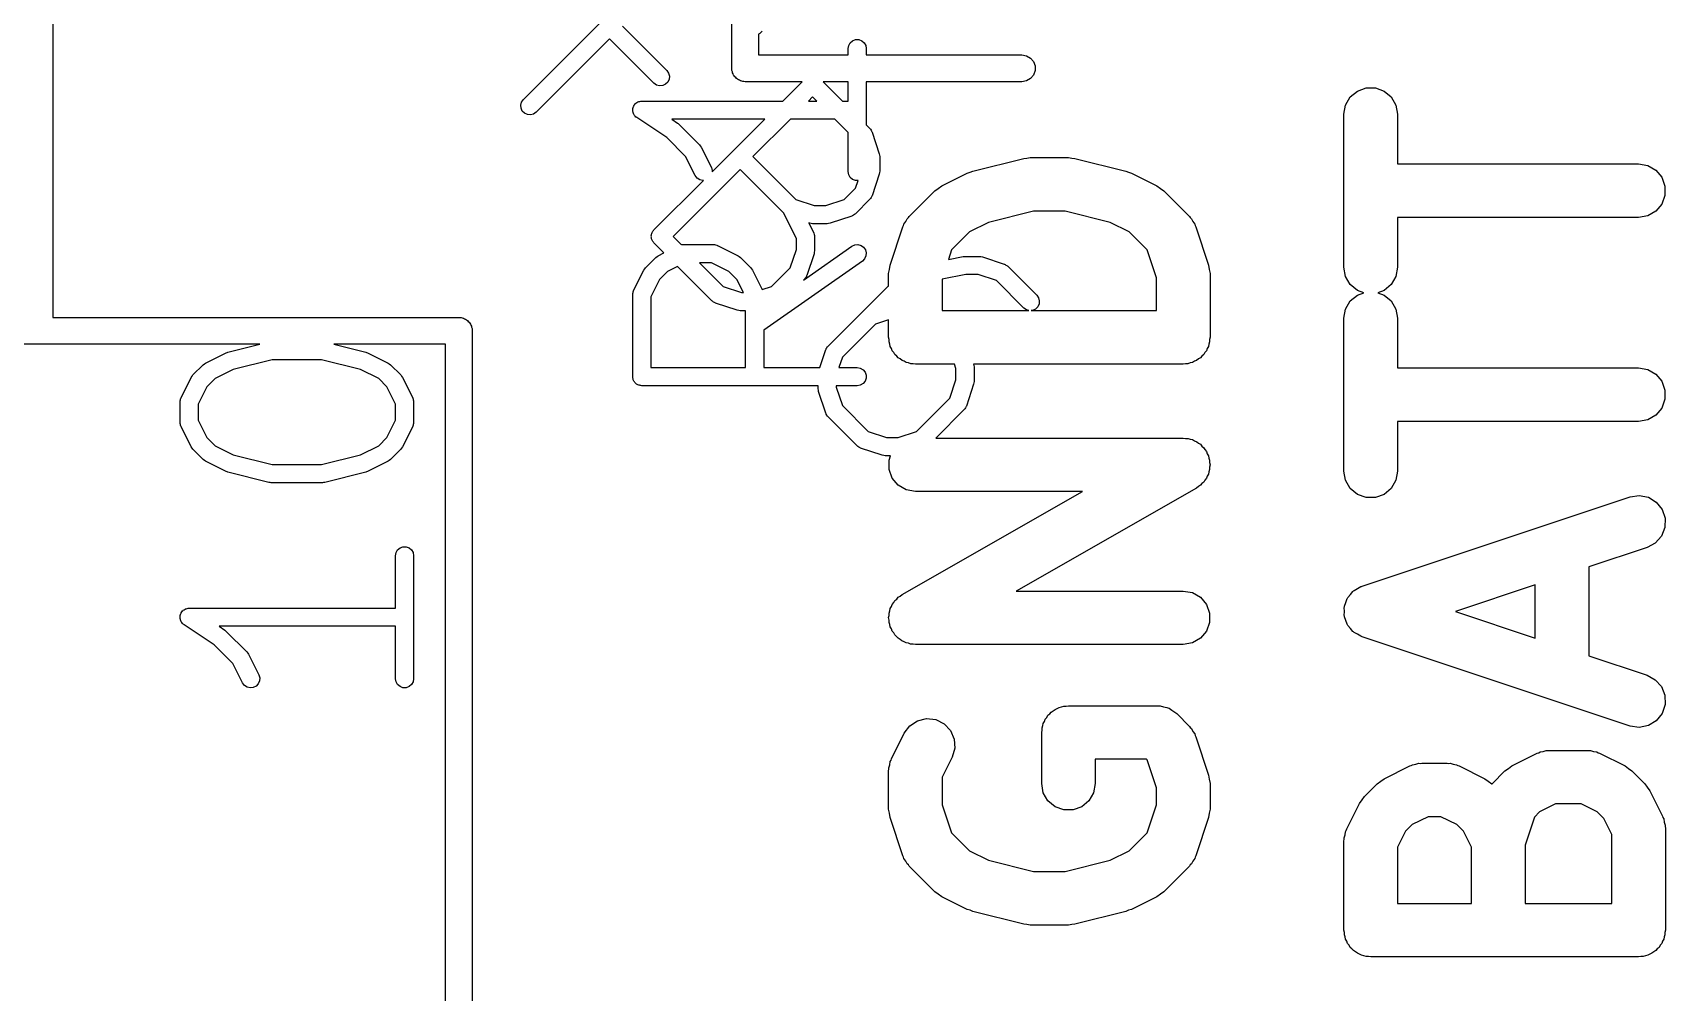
# Model space of a CAD drawing. Extents: x 0 to 76, y -93 to 16.
# Drawn here: x 66.46 to 75.6, y -27.03 to -21.65 of the extents above; entities that cross this region are included whole.
import ezdxf

# ---------------------------------------------------------------- set-up
doc = ezdxf.new("R2010")
doc.units = 0
doc.header["$MEASUREMENT"] = 0
doc.layers.add('BLACK', color=7, linetype='CONTINUOUS')

msp = doc.modelspace()

# ---------------------------------------------------------------- linework, layer by layer
at = {"layer": 'Black'}
for p, q in [((66.5722, -21.1131), (66.5722, -23.2453)), ((69.2078, -22.0246), (69.8498, -21.3826)), ((70.375, -21.85), (70.375, -21.5574)), ((69.7625, -21.6137), (70.0109, -21.8621)), ((70.5323, -21.6553), (70.525, -21.6587)), ((70.525, -21.6587), (70.525, -21.775)), ((70.5447, -21.6428), (70.5323, -21.6553)), ((69.6906, -21.6855), (69.2797, -22.0964)), ((69.9391, -21.9339), (69.6906, -21.6855)), ((71.0267, -21.7393), (71.0298, -21.7219)), ((71.0267, -21.775), (71.0267, -21.7393)), ((71.0298, -21.7219), (71.0386, -21.7066)), ((71.0386, -21.7066), (71.0521, -21.6953)), ((71.0521, -21.6953), (71.0687, -21.6892)), ((71.0687, -21.6892), (71.0864, -21.6892)), ((71.0864, -21.6892), (71.1029, -21.6953)), ((71.1029, -21.6953), (71.1165, -21.7066)), ((71.1165, -21.7066), (71.1253, -21.7219)), ((71.1253, -21.7219), (71.1283, -21.7393)), ((71.1283, -21.7393), (71.1283, -21.775)), ((70.3761, -21.8565), (70.375, -21.85)), ((70.525, -21.775), (71.0267, -21.775)), ((71.1283, -21.775), (72, -21.775)), ((72, -21.775), (72.0257, -21.7795)), ((72.0257, -21.7795), (72.0482, -21.7925)), ((72.0482, -21.7925), (72.065, -21.8125)), ((72.065, -21.8125), (72.0739, -21.837)), ((72.0739, -21.837), (72.0739, -21.863)), ((69.9535, -21.9441), (69.9391, -21.9339)), ((69.9706, -21.9486), (69.9535, -21.9441)), ((70.0041, -21.9396), (69.9881, -21.9471)), ((70.0166, -21.9272), (70.0041, -21.9396)), ((70.0109, -21.8621), (70.021, -21.8766)), ((70.0241, -21.9112), (70.0166, -21.9272)), ((70.021, -21.8766), (70.0256, -21.8936)), ((70.0256, -21.8936), (70.0241, -21.9112)), ((70.3761, -21.863), (70.3761, -21.8565)), ((70.3784, -21.8692), (70.3761, -21.863)), ((70.3795, -21.8757), (70.3784, -21.8692)), ((70.3828, -21.8813), (70.3795, -21.8757)), ((70.385, -21.8875), (70.3828, -21.8813)), ((70.3893, -21.8925), (70.385, -21.8875)), ((70.3925, -21.8982), (70.3893, -21.8925)), ((70.3976, -21.9024), (70.3925, -21.8982)), ((70.4018, -21.9075), (70.3976, -21.9024)), ((70.4075, -21.9107), (70.4018, -21.9075)), ((70.4125, -21.915), (70.4075, -21.9107)), ((70.4187, -21.9172), (70.4125, -21.915)), ((70.4243, -21.9205), (70.4187, -21.9172)), ((70.4308, -21.9216), (70.4243, -21.9205)), ((70.437, -21.9239), (70.4308, -21.9216)), ((70.4435, -21.9239), (70.437, -21.9239)), ((70.45, -21.925), (70.4435, -21.9239)), ((70.7699, -21.925), (70.45, -21.925)), ((70.6618, -22.0332), (70.7699, -21.925)), ((70.8863, -21.925), (70.9945, -22.0332)), ((71.0267, -21.925), (70.8863, -21.925)), ((71.0267, -22.0332), (71.0267, -21.925)), ((72, -21.925), (71.1283, -21.925)), ((71.1283, -21.925), (71.1283, -22.167)), ((72.0257, -21.9205), (72, -21.925)), ((72.0482, -21.9075), (72.0257, -21.9205)), ((72.065, -21.8875), (72.0482, -21.9075)), ((72.0739, -21.863), (72.065, -21.8875)), ((69.1977, -22.0391), (69.2078, -22.0246)), ((69.8512, -22.0376), (69.8537, -22.0362)), ((69.8537, -22.0362), (69.8596, -22.0352)), ((69.8596, -22.0352), (69.8655, -22.0335)), ((69.8655, -22.0335), (69.8683, -22.0337)), ((69.8683, -22.0337), (69.871, -22.0332)), ((69.871, -22.0332), (70.6618, -22.0332)), ((69.9881, -21.9471), (69.9706, -21.9486)), ((70.8281, -22.0105), (70.8054, -22.0332)), ((70.8054, -22.0332), (70.8508, -22.0332)), ((70.8508, -22.0332), (70.8281, -22.0105)), ((70.9945, -22.0332), (71.0267, -22.0332)), ((73.8126, -22.0558), (73.8387, -22.0107)), ((73.8387, -22.0107), (73.8786, -21.9772)), ((73.8786, -21.9772), (73.9275, -21.9594)), ((73.9275, -21.9594), (73.9796, -21.9594)), ((73.9796, -21.9594), (74.0286, -21.9772)), ((74.0286, -21.9772), (74.0685, -22.0107)), ((74.0685, -22.0107), (74.0945, -22.0558)), ((69.1931, -22.0561), (69.1977, -22.0391)), ((69.1947, -22.0737), (69.1931, -22.0561)), ((69.2021, -22.0897), (69.1947, -22.0737)), ((69.2146, -22.1021), (69.2021, -22.0897)), ((69.2306, -22.1096), (69.2146, -22.1021)), ((69.2482, -22.1111), (69.2306, -22.1096)), ((69.2652, -22.1066), (69.2482, -22.1111)), ((69.2797, -22.0964), (69.2652, -22.1066)), ((69.8204, -22.0807), (69.821, -22.078)), ((69.821, -22.0867), (69.8204, -22.0807)), ((69.821, -22.0752), (69.8231, -22.0695)), ((69.821, -22.078), (69.821, -22.0752)), ((69.821, -22.0928), (69.821, -22.0867)), ((69.822, -22.0954), (69.821, -22.0928)), ((69.8223, -22.0982), (69.822, -22.0954)), ((69.825, -22.1037), (69.8223, -22.0982)), ((69.8231, -22.0695), (69.8245, -22.0636)), ((69.8245, -22.0636), (69.8261, -22.0612)), ((69.8271, -22.1094), (69.825, -22.1037)), ((69.8261, -22.0612), (69.8271, -22.0586)), ((69.8271, -22.0586), (69.831, -22.0539)), ((69.8289, -22.1115), (69.8271, -22.1094)), ((69.8301, -22.1141), (69.8289, -22.1115)), ((69.8345, -22.1182), (69.8301, -22.1141)), ((69.831, -22.0539), (69.8343, -22.0489)), ((69.8343, -22.0489), (69.8366, -22.0472)), ((69.8384, -22.1229), (69.8345, -22.1182)), ((69.8366, -22.0472), (69.8384, -22.0451)), ((69.8384, -22.0451), (69.8436, -22.042)), ((69.8408, -22.1243), (69.8384, -22.1229)), ((69.8429, -22.1262), (69.8408, -22.1243)), ((70.011, -22.2384), (69.8429, -22.1262)), ((69.8436, -22.042), (69.8485, -22.0384)), ((69.8485, -22.0384), (69.8512, -22.0376)), ((73.8036, -22.1071), (73.8126, -22.0558)), ((73.8036, -22.9643), (73.8036, -22.1071)), ((74.0945, -22.0558), (74.1036, -22.1071)), ((74.1036, -22.1071), (74.1036, -22.3857)), ((70.0388, -22.1348), (70.0716, -22.1566)), ((70.5602, -22.1348), (70.0388, -22.1348)), ((70.0716, -22.1566), (70.0752, -22.1601)), ((70.0752, -22.1601), (70.0793, -22.163)), ((70.0793, -22.163), (70.1942, -22.2779)), ((70.2659, -22.4291), (70.5602, -22.1348)), ((70.7038, -22.1348), (70.4937, -22.3449)), ((70.9524, -22.1348), (70.7038, -22.1348)), ((71.0267, -22.2091), (70.9524, -22.1348)), ((71.0267, -22.4287), (71.0267, -22.2091)), ((71.1283, -22.167), (71.1484, -22.1871)), ((71.1484, -22.1871), (71.1501, -22.1895)), ((71.1501, -22.1895), (71.1523, -22.1914)), ((71.1523, -22.1914), (71.1551, -22.1967)), ((71.1551, -22.1967), (71.1585, -22.2016)), ((71.1585, -22.2016), (71.1593, -22.2044)), ((71.1593, -22.2044), (71.1607, -22.207)), ((71.1607, -22.207), (71.2013, -22.3288)), ((70.1166, -22.3439), (70.011, -22.2384)), ((70.1942, -22.2779), (70.1989, -22.2845)), ((70.1989, -22.2845), (70.2037, -22.2911)), ((70.2037, -22.2911), (70.2612, -22.406)), ((70.1703, -22.4514), (70.1166, -22.3439)), ((70.4937, -22.3449), (70.7337, -22.5849)), ((71.2013, -22.3288), (71.2025, -22.3369)), ((71.2025, -22.3369), (71.2039, -22.3449)), ((71.2039, -22.3449), (71.2039, -22.4261)), ((71.7243, -22.4259), (72.01, -22.3545)), ((72.01, -22.3545), (72.0284, -22.3532)), ((72.0284, -22.3532), (72.0464, -22.35)), ((72.0464, -22.35), (72.2607, -22.35)), ((72.2607, -22.35), (72.2788, -22.3532)), ((72.2788, -22.3532), (72.2971, -22.3545)), ((72.2971, -22.3545), (72.5828, -22.4259)), ((74.1036, -22.3857), (75.4536, -22.3857)), ((75.4536, -22.3857), (75.5049, -22.3948)), ((75.5049, -22.3948), (75.55, -22.4208)), ((69.9391, -22.7559), (70.2159, -22.479)), ((70.4219, -22.4167), (70.0468, -22.7918)), ((70.1808, -22.4656), (70.1703, -22.4514)), ((70.1956, -22.4753), (70.1808, -22.4656)), ((70.2127, -22.4794), (70.1956, -22.4753)), ((70.2159, -22.479), (70.2127, -22.4794)), ((70.2612, -22.406), (70.2662, -22.4229)), ((70.2662, -22.4229), (70.2659, -22.4291)), ((70.6645, -22.6594), (70.4219, -22.4167)), ((71.0298, -22.4461), (71.0267, -22.4287)), ((71.0386, -22.4613), (71.0298, -22.4461)), ((71.0521, -22.4727), (71.0386, -22.4613)), ((71.0687, -22.4787), (71.0521, -22.4727)), ((71.0681, -22.5206), (71.0821, -22.4787)), ((71.0821, -22.4787), (71.0687, -22.4787)), ((71.2013, -22.4422), (71.1607, -22.5641)), ((71.2025, -22.4342), (71.2013, -22.4422)), ((71.2039, -22.4261), (71.2025, -22.4342)), ((71.5508, -22.5087), (71.6936, -22.4373)), ((71.6936, -22.4373), (71.7094, -22.4326)), ((71.7094, -22.4326), (71.7243, -22.4259)), ((72.5828, -22.4259), (72.5978, -22.4326)), ((72.5978, -22.4326), (72.6135, -22.4373)), ((72.6135, -22.4373), (72.7564, -22.5087)), ((75.55, -22.4208), (75.5835, -22.4607)), ((75.5835, -22.4607), (75.6013, -22.5097)), ((70.7337, -22.5849), (70.8364, -22.6191)), ((70.9011, -22.6191), (71.0038, -22.5849)), ((71.0038, -22.5849), (71.0681, -22.5206)), ((71.1484, -22.5839), (71.0672, -22.6652)), ((71.1501, -22.5815), (71.1484, -22.5839)), ((71.1523, -22.5796), (71.1501, -22.5815)), ((71.1551, -22.5744), (71.1523, -22.5796)), ((71.1585, -22.5695), (71.1551, -22.5744)), ((71.1593, -22.5667), (71.1585, -22.5695)), ((71.1607, -22.5641), (71.1593, -22.5667)), ((71.3689, -22.6796), (71.5118, -22.5368)), ((71.5118, -22.5368), (71.5315, -22.523)), ((71.5315, -22.523), (71.5508, -22.5087)), ((72.7564, -22.5087), (72.7757, -22.523)), ((72.7757, -22.523), (72.7954, -22.5368)), ((72.7954, -22.5368), (72.9382, -22.6796)), ((75.6013, -22.5618), (75.5835, -22.6107)), ((75.6013, -22.5097), (75.6013, -22.5618)), ((70.7367, -22.8038), (70.6645, -22.6594)), ((70.8364, -22.6191), (70.9011, -22.6191)), ((71.0499, -22.6761), (71.0473, -22.6775)), ((71.0527, -22.6753), (71.0499, -22.6761)), ((71.0576, -22.6719), (71.0527, -22.6753)), ((71.0628, -22.6691), (71.0576, -22.6719)), ((71.0648, -22.6669), (71.0628, -22.6691)), ((71.0672, -22.6652), (71.0648, -22.6669)), ((72.0649, -22.65), (71.8131, -22.713)), ((72.2422, -22.65), (72.0649, -22.65)), ((72.4941, -22.713), (72.2422, -22.65)), ((75.5049, -22.6767), (75.4536, -22.6857)), ((75.55, -22.6506), (75.5049, -22.6767)), ((75.5835, -22.6107), (75.55, -22.6506)), ((69.929, -22.7703), (69.9315, -22.7667)), ((69.9315, -22.7667), (69.9334, -22.7626)), ((69.9334, -22.7626), (69.9365, -22.7595)), ((69.9365, -22.7595), (69.9391, -22.7559)), ((70.8121, -22.7181), (70.8065, -22.7163)), ((70.8065, -22.7163), (70.8329, -22.7691)), ((70.8201, -22.7193), (70.8121, -22.7181)), ((70.8281, -22.7207), (70.8201, -22.7193)), ((70.9094, -22.7207), (70.8281, -22.7207)), ((70.9174, -22.7193), (70.9094, -22.7207)), ((70.9254, -22.7181), (70.9174, -22.7193)), ((71.0473, -22.6775), (70.9254, -22.7181)), ((71.2613, -22.9526), (71.3327, -22.7383)), ((71.3327, -22.7383), (71.3368, -22.7307)), ((71.3368, -22.7307), (71.3391, -22.7223)), ((71.3391, -22.7223), (71.3491, -22.7079)), ((71.3491, -22.7079), (71.3575, -22.6925)), ((71.3575, -22.6925), (71.364, -22.6867)), ((71.364, -22.6867), (71.3689, -22.6796)), ((71.7067, -22.7661), (71.6061, -22.8667)), ((71.8131, -22.713), (71.7067, -22.7661)), ((72.6004, -22.7661), (72.4941, -22.713)), ((72.701, -22.8667), (72.6004, -22.7661)), ((72.9382, -22.6796), (72.9432, -22.6867)), ((72.9432, -22.6867), (72.9496, -22.6925)), ((72.9496, -22.6925), (72.958, -22.7079)), ((72.958, -22.7079), (72.9681, -22.7223)), ((72.9681, -22.7223), (72.9703, -22.7307)), ((72.9703, -22.7307), (72.9744, -22.7383)), ((72.9744, -22.7383), (73.0459, -22.9526)), ((75.4536, -22.6857), (74.1036, -22.6857)), ((74.1036, -22.6857), (74.1036, -22.9643)), ((69.9244, -22.7873), (69.9255, -22.7831)), ((69.9248, -22.7918), (69.9244, -22.7873)), ((69.9244, -22.7962), (69.9248, -22.7918)), ((69.9255, -22.8005), (69.9244, -22.7962)), ((69.9255, -22.7831), (69.9259, -22.7786)), ((69.9259, -22.8049), (69.9255, -22.8005)), ((69.9259, -22.7786), (69.9278, -22.7746)), ((69.9278, -22.809), (69.9259, -22.8049)), ((69.9278, -22.7746), (69.929, -22.7703)), ((69.929, -22.8132), (69.9278, -22.809)), ((69.9315, -22.8169), (69.929, -22.8132)), ((69.9334, -22.8209), (69.9315, -22.8169)), ((69.9365, -22.8241), (69.9334, -22.8209)), ((69.9391, -22.8277), (69.9365, -22.8241)), ((69.9955, -22.8842), (69.9391, -22.8277)), ((70.0468, -22.7918), (70.0934, -22.8383)), ((70.0934, -22.8383), (70.095, -22.8378)), ((70.095, -22.8378), (70.098, -22.838)), ((70.098, -22.838), (70.1009, -22.8375)), ((70.1009, -22.8375), (70.2732, -22.8375)), ((70.2732, -22.8375), (70.2761, -22.838)), ((70.2761, -22.838), (70.279, -22.8378)), ((70.279, -22.8378), (70.2847, -22.8395)), ((70.2847, -22.8395), (70.2906, -22.8406)), ((70.2906, -22.8406), (70.2931, -22.842)), ((70.2931, -22.842), (70.2959, -22.8429)), ((70.2959, -22.8429), (70.4108, -22.9003)), ((70.7367, -22.8648), (70.7367, -22.8038)), ((70.7768, -23.0368), (71.0484, -22.8467)), ((70.8329, -22.7691), (70.8338, -22.7719)), ((70.8338, -22.7719), (70.8352, -22.7744)), ((70.8352, -22.7744), (70.8363, -22.7803)), ((70.8363, -22.7803), (70.838, -22.786)), ((70.838, -22.786), (70.8378, -22.7889)), ((70.8378, -22.7889), (70.8383, -22.7918)), ((70.8383, -22.7918), (70.8383, -22.873)), ((71.0484, -22.8467), (71.0644, -22.8392)), ((71.0644, -22.8392), (71.082, -22.8377)), ((71.082, -22.8377), (71.099, -22.8423)), ((71.099, -22.8423), (71.1135, -22.8524)), ((71.1135, -22.8524), (71.1236, -22.8668)), ((69.8926, -22.9673), (69.95, -22.9098)), ((69.95, -22.9098), (69.9567, -22.9052)), ((69.9567, -22.9052), (69.9632, -22.9003)), ((69.9632, -22.9003), (69.9955, -22.8842)), ((70.1942, -22.9391), (70.3274, -23.0724)), ((70.2612, -22.9391), (70.1942, -22.9391)), ((70.358, -22.9875), (70.2612, -22.9391)), ((70.4108, -22.9003), (70.4174, -22.9052)), ((70.4174, -22.9052), (70.424, -22.9098)), ((70.424, -22.9098), (70.4815, -22.9673)), ((71.1067, -22.9299), (70.5538, -23.3169)), ((70.7025, -22.9675), (70.7367, -22.8648)), ((70.8357, -22.8891), (70.7951, -23.011)), ((70.8369, -22.881), (70.8357, -22.8891)), ((70.8383, -22.873), (70.8369, -22.881)), ((71.1192, -22.9175), (71.1067, -22.9299)), ((71.1266, -22.9015), (71.1192, -22.9175)), ((71.1236, -22.8668), (71.1282, -22.8839)), ((71.1282, -22.8839), (71.1266, -22.9015)), ((71.6061, -22.8667), (71.588, -22.9211)), ((71.588, -22.9211), (71.6713, -22.9045)), ((71.6713, -22.9045), (71.6763, -22.9043)), ((71.6763, -22.9043), (71.6812, -22.9035)), ((71.6812, -22.9035), (71.7625, -22.9035)), ((71.7625, -22.9035), (71.7705, -22.9049)), ((71.7705, -22.9049), (71.7786, -22.9061)), ((71.7786, -22.9061), (71.9004, -22.9467)), ((71.9004, -22.9467), (71.903, -22.9481)), ((71.903, -22.9481), (71.9058, -22.9489)), ((71.9058, -22.9489), (71.9107, -22.9523)), ((72.7536, -23.0243), (72.701, -22.8667)), ((69.8256, -23.0954), (69.8831, -22.9805)), ((69.8831, -22.9805), (69.8879, -22.974)), ((69.8879, -22.974), (69.8926, -22.9673)), ((69.9703, -23.0333), (69.9218, -23.1301)), ((70.016, -22.9875), (69.9703, -23.0333)), ((70.0713, -22.9599), (70.016, -22.9875)), ((70.2641, -23.1527), (70.0713, -22.9599)), ((70.4038, -23.0333), (70.358, -22.9875)), ((70.4405, -23.1066), (70.4038, -23.0333)), ((70.4815, -22.9673), (70.4862, -22.974)), ((70.4862, -22.974), (70.491, -22.9805)), ((70.491, -22.9805), (70.5456, -23.0897)), ((70.5976, -23.0724), (70.7025, -22.9675)), ((70.7828, -23.0308), (70.7768, -23.0368)), ((70.7845, -23.0284), (70.7828, -23.0308)), ((70.7867, -23.0265), (70.7845, -23.0284)), ((70.7895, -23.0212), (70.7867, -23.0265)), ((70.7929, -23.0164), (70.7895, -23.0212)), ((70.7937, -23.0135), (70.7929, -23.0164)), ((70.7951, -23.011), (70.7937, -23.0135)), ((71.2536, -23), (71.2577, -22.9763)), ((71.2536, -23.0704), (71.2536, -23)), ((71.2577, -22.9763), (71.2613, -22.9526)), ((71.6863, -23.0051), (71.5536, -23.0316)), ((71.5536, -23.0316), (71.5536, -23.2071)), ((71.7543, -23.0051), (71.6863, -23.0051)), ((71.8569, -23.0393), (71.7543, -23.0051)), ((72.011, -23.1933), (71.8569, -23.0393)), ((71.9107, -22.9523), (71.916, -22.9551)), ((71.916, -22.9551), (71.9179, -22.9573)), ((71.9179, -22.9573), (71.9203, -22.959)), ((71.9203, -22.959), (72.0828, -23.1215)), ((72.7536, -23.2071), (72.7536, -23.0243)), ((73.0459, -22.9526), (73.0494, -22.9763)), ((73.0494, -22.9763), (73.0536, -23)), ((73.0536, -23), (73.0536, -23.3571)), ((73.8126, -23.0156), (73.8036, -22.9643)), ((73.8387, -23.0607), (73.8126, -23.0156)), ((74.0945, -23.0156), (74.0685, -23.0607)), ((74.1036, -22.9643), (74.0945, -23.0156)), ((69.8202, -23.1181), (69.8208, -23.1152)), ((69.8202, -23.5777), (69.8202, -23.1181)), ((69.8206, -23.1123), (69.8223, -23.1066)), ((69.8208, -23.1152), (69.8206, -23.1123)), ((69.8223, -23.1066), (69.8233, -23.1007)), ((69.8233, -23.1007), (69.8248, -23.0982)), ((69.8248, -23.0982), (69.8256, -23.0954)), ((69.9218, -23.1301), (69.9218, -23.5269)), ((70.3274, -23.0724), (70.4301, -23.1066)), ((70.4301, -23.1066), (70.4405, -23.1066)), ((70.5456, -23.0897), (70.5976, -23.0724)), ((70.9141, -23.4059), (71.2391, -23.0809)), ((71.2391, -23.0809), (71.2442, -23.0773)), ((71.2442, -23.0773), (71.2489, -23.0732)), ((71.2489, -23.0732), (71.2536, -23.0704)), ((72.0828, -23.1215), (72.0929, -23.1359)), ((73.8786, -23.0942), (73.8387, -23.0607)), ((73.8387, -23.1536), (73.8786, -23.1201)), ((73.9142, -23.1071), (73.8786, -23.0942)), ((73.8786, -23.1201), (73.9142, -23.1071)), ((74.0286, -23.0942), (73.993, -23.1071)), ((73.993, -23.1071), (74.0286, -23.1201)), ((74.0685, -23.0607), (74.0286, -23.0942)), ((74.0286, -23.1201), (74.0685, -23.1536)), ((70.2665, -23.1544), (70.2641, -23.1527)), ((70.2684, -23.1566), (70.2665, -23.1544)), ((70.2737, -23.1594), (70.2684, -23.1566)), ((70.2785, -23.1628), (70.2737, -23.1594)), ((70.2814, -23.1636), (70.2785, -23.1628)), ((70.2839, -23.165), (70.2814, -23.1636)), ((70.4058, -23.2056), (70.2839, -23.165)), ((70.4139, -23.2068), (70.4058, -23.2056)), ((70.4219, -23.2082), (70.4139, -23.2068)), ((70.4522, -23.2082), (70.4219, -23.2082)), ((70.4522, -23.5269), (70.4522, -23.2082)), ((71.5536, -23.2071), (72.0392, -23.2071)), ((72.0254, -23.2034), (72.011, -23.1933)), ((72.0392, -23.2071), (72.0254, -23.2034)), ((72.06, -23.2065), (72.0523, -23.2071)), ((72.0523, -23.2071), (72.7536, -23.2071)), ((72.076, -23.199), (72.06, -23.2065)), ((72.0885, -23.1865), (72.076, -23.199)), ((72.0959, -23.1705), (72.0885, -23.1865)), ((72.0929, -23.1359), (72.0975, -23.153)), ((72.0975, -23.153), (72.0959, -23.1705)), ((73.8036, -23.25), (73.8126, -23.1987)), ((73.8126, -23.1987), (73.8387, -23.1536)), ((74.0685, -23.1536), (74.0945, -23.1987)), ((74.0945, -23.1987), (74.1036, -23.25)), ((66.5722, -23.2453), (68.8467, -23.2453)), ((68.8467, -23.2453), (68.8532, -23.2464)), ((68.8532, -23.2464), (68.8597, -23.2464)), ((68.8597, -23.2464), (68.8659, -23.2487)), ((68.8659, -23.2487), (68.8724, -23.2498)), ((68.8724, -23.2498), (68.878, -23.2531)), ((68.878, -23.2531), (68.8842, -23.2553)), ((68.8842, -23.2553), (68.8892, -23.2596)), ((68.8892, -23.2596), (68.8949, -23.2628)), ((68.8949, -23.2628), (68.8991, -23.2679)), ((68.8991, -23.2679), (68.9042, -23.2721)), ((68.9042, -23.2721), (68.9074, -23.2778)), ((68.9074, -23.2778), (68.9117, -23.2828)), ((68.9117, -23.2828), (68.9139, -23.289)), ((68.9139, -23.289), (68.9172, -23.2946)), ((68.9172, -23.2946), (68.9183, -23.3011)), ((68.9183, -23.3011), (68.9206, -23.3073)), ((68.9206, -23.3073), (68.9206, -23.3138)), ((68.9206, -23.3138), (68.9217, -23.3203)), ((70.5538, -23.3169), (70.5538, -23.5269)), ((71.1806, -23.2831), (70.9944, -23.4692)), ((71.2536, -23.2587), (71.1806, -23.2831)), ((71.2536, -23.3571), (71.2536, -23.2587)), ((73.8036, -24.1071), (73.8036, -23.25)), ((74.1036, -23.25), (74.1036, -23.5286)), ((67.7319, -23.3953), (59.1467, -23.3953)), ((67.5535, -23.4399), (67.7319, -23.3953)), ((68.1467, -23.3953), (68.3251, -23.4399)), ((68.7717, -23.3953), (68.1467, -23.3953)), ((68.7717, -32.8973), (68.7717, -23.3953)), ((68.9217, -23.3203), (68.9217, -32.9723)), ((70.9102, -23.4102), (70.9124, -23.4083)), ((70.9124, -23.4083), (70.9141, -23.4059)), ((71.2558, -23.3701), (71.2536, -23.3571)), ((71.2558, -23.3832), (71.2558, -23.3701)), ((71.2603, -23.3955), (71.2558, -23.3832)), ((71.2626, -23.4084), (71.2603, -23.3955)), ((73.0468, -23.3955), (73.0445, -23.4084)), ((73.0513, -23.3832), (73.0468, -23.3955)), ((73.0536, -23.3571), (73.0513, -23.3701)), ((73.0513, -23.3701), (73.0513, -23.3832)), ((67.4282, -23.5012), (67.5431, -23.4437)), ((67.5431, -23.4437), (67.5485, -23.4421)), ((67.5485, -23.4421), (67.5535, -23.4399)), ((67.8019, -23.4825), (67.5836, -23.5371)), ((68.0767, -23.4825), (67.8019, -23.4825)), ((68.295, -23.5371), (68.0767, -23.4825)), ((68.3251, -23.4399), (68.3301, -23.4421)), ((68.3301, -23.4421), (68.3355, -23.4437)), ((68.3355, -23.4437), (68.4504, -23.5012)), ((70.8681, -23.5269), (70.9018, -23.4257)), ((70.9018, -23.4257), (70.9032, -23.4231)), ((70.9032, -23.4231), (70.904, -23.4203)), ((70.904, -23.4203), (70.9074, -23.4154)), ((70.9074, -23.4154), (70.9102, -23.4102)), ((70.9944, -23.4692), (70.9752, -23.5269)), ((71.2692, -23.4198), (71.2626, -23.4084)), ((71.2737, -23.4321), (71.2692, -23.4198)), ((71.2821, -23.4422), (71.2737, -23.4321)), ((71.2887, -23.4536), (71.2821, -23.4422)), ((71.2987, -23.462), (71.2887, -23.4536)), ((71.3072, -23.472), (71.2987, -23.462)), ((71.3185, -23.4786), (71.3072, -23.472)), ((71.3286, -23.487), (71.3185, -23.4786)), ((71.3409, -23.4915), (71.3286, -23.487)), ((71.3523, -23.4981), (71.3409, -23.4915)), ((71.3652, -23.5004), (71.3523, -23.4981)), ((72.9549, -23.4981), (72.9419, -23.5004)), ((72.9662, -23.4915), (72.9549, -23.4981)), ((72.9786, -23.487), (72.9662, -23.4915)), ((72.9886, -23.4786), (72.9786, -23.487)), ((73, -23.472), (72.9886, -23.4786)), ((73.0084, -23.462), (73, -23.472)), ((73.0185, -23.4536), (73.0084, -23.462)), ((73.025, -23.4422), (73.0185, -23.4536)), ((73.0335, -23.4321), (73.025, -23.4422)), ((73.038, -23.4198), (73.0335, -23.4321)), ((73.0445, -23.4084), (73.038, -23.4198)), ((67.2906, -23.6963), (67.3481, -23.5814)), ((67.3481, -23.5814), (67.3529, -23.5748)), ((67.3529, -23.5748), (67.3576, -23.5681)), ((67.3576, -23.5681), (67.415, -23.5107)), ((67.415, -23.5107), (67.4217, -23.506)), ((67.4217, -23.506), (67.4282, -23.5012)), ((67.481, -23.5884), (67.4353, -23.6342)), ((67.5836, -23.5371), (67.481, -23.5884)), ((68.3976, -23.5884), (68.295, -23.5371)), ((68.4433, -23.6342), (68.3976, -23.5884)), ((68.4504, -23.5012), (68.4569, -23.506)), ((68.4569, -23.506), (68.4636, -23.5107)), ((68.4636, -23.5107), (68.521, -23.5681)), ((68.521, -23.5681), (68.5257, -23.5748)), ((68.5257, -23.5748), (68.5305, -23.5814)), ((68.5305, -23.5814), (68.588, -23.6963)), ((69.821, -23.5821), (69.8202, -23.5777)), ((69.821, -23.5866), (69.821, -23.5821)), ((69.8225, -23.5907), (69.821, -23.5866)), ((69.8233, -23.5951), (69.8225, -23.5907)), ((69.9218, -23.5269), (70.4522, -23.5269)), ((70.5538, -23.5269), (70.8681, -23.5269)), ((70.9752, -23.5269), (71.0775, -23.5269)), ((71.0775, -23.5269), (71.0949, -23.53)), ((71.0949, -23.53), (71.1102, -23.5388)), ((71.1102, -23.5388), (71.1215, -23.5523)), ((71.1215, -23.5523), (71.1276, -23.5689)), ((71.1276, -23.5866), (71.1215, -23.6031)), ((71.1276, -23.5689), (71.1276, -23.5866)), ((71.3775, -23.5049), (71.3652, -23.5004)), ((71.3906, -23.5049), (71.3775, -23.5049)), ((71.4036, -23.5071), (71.3906, -23.5049)), ((71.6224, -23.5071), (71.4036, -23.5071)), ((71.6304, -23.5313), (71.6224, -23.5071)), ((71.6304, -23.596), (71.6304, -23.5313)), ((72.9036, -23.5071), (71.7295, -23.5071)), ((71.7295, -23.5071), (71.7306, -23.515)), ((71.7306, -23.515), (71.732, -23.523)), ((71.732, -23.523), (71.732, -23.6043)), ((72.9165, -23.5049), (72.9036, -23.5071)), ((72.9296, -23.5049), (72.9165, -23.5049)), ((72.9419, -23.5004), (72.9296, -23.5049)), ((74.1036, -23.5286), (75.4536, -23.5286)), ((75.4536, -23.5286), (75.5049, -23.5376)), ((75.5049, -23.5376), (75.55, -23.5637)), ((75.55, -23.5637), (75.5835, -23.6036)), ((67.4353, -23.6342), (67.3868, -23.731)), ((68.4917, -23.731), (68.4433, -23.6342)), ((69.8255, -23.599), (69.8233, -23.5951)), ((69.8271, -23.6031), (69.8255, -23.599)), ((69.8299, -23.6065), (69.8271, -23.6031)), ((69.8321, -23.6104), (69.8299, -23.6065)), ((69.8355, -23.6132), (69.8321, -23.6104)), ((69.8384, -23.6167), (69.8355, -23.6132)), ((69.8422, -23.6189), (69.8384, -23.6167)), ((69.8456, -23.6217), (69.8422, -23.6189)), ((69.8498, -23.6233), (69.8456, -23.6217)), ((69.8537, -23.6255), (69.8498, -23.6233)), ((69.8581, -23.6262), (69.8537, -23.6255)), ((69.8622, -23.6278), (69.8581, -23.6262)), ((69.8667, -23.6278), (69.8622, -23.6278)), ((69.871, -23.6285), (69.8667, -23.6278)), ((70.8586, -23.6285), (69.871, -23.6285)), ((70.8586, -23.6449), (70.8586, -23.6285)), ((70.86, -23.6529), (70.8586, -23.6449)), ((70.8612, -23.661), (70.86, -23.6529)), ((70.9018, -23.7828), (70.8612, -23.661)), ((71.0775, -23.6285), (70.9602, -23.6285)), ((70.9602, -23.6285), (70.9602, -23.6367)), ((70.9602, -23.6367), (70.9944, -23.7393)), ((71.0949, -23.6255), (71.0775, -23.6285)), ((71.1102, -23.6167), (71.0949, -23.6255)), ((71.1215, -23.6031), (71.1102, -23.6167)), ((71.5962, -23.6987), (71.6304, -23.596)), ((71.7294, -23.6203), (71.6888, -23.7422)), ((71.7306, -23.6123), (71.7294, -23.6203)), ((71.732, -23.6043), (71.7306, -23.6123)), ((75.5835, -23.6036), (75.6013, -23.6525)), ((75.6013, -23.6525), (75.6013, -23.7046)), ((67.2852, -23.719), (67.2858, -23.7161)), ((67.2852, -23.8339), (67.2852, -23.719)), ((67.2856, -23.7132), (67.2873, -23.7075)), ((67.2858, -23.7161), (67.2856, -23.7132)), ((67.2873, -23.7075), (67.2883, -23.7016)), ((67.2883, -23.7016), (67.2898, -23.6991)), ((67.2898, -23.6991), (67.2906, -23.6963)), ((67.3868, -23.731), (67.3868, -23.8219)), ((68.4917, -23.8219), (68.4917, -23.731)), ((68.588, -23.6963), (68.5888, -23.6991)), ((68.5888, -23.6991), (68.5903, -23.7016)), ((68.5903, -23.7016), (68.5913, -23.7075)), ((68.5913, -23.7075), (68.593, -23.7132)), ((68.593, -23.7132), (68.5928, -23.7161)), ((68.5928, -23.7161), (68.5933, -23.719)), ((68.5933, -23.719), (68.5933, -23.8339)), ((70.9944, -23.7393), (71.1399, -23.8849)), ((71.4101, -23.8849), (71.5962, -23.6987)), ((71.6765, -23.7621), (71.5172, -23.9214)), ((71.6782, -23.7597), (71.6765, -23.7621)), ((71.6804, -23.7577), (71.6782, -23.7597)), ((71.6833, -23.7525), (71.6804, -23.7577)), ((71.6867, -23.7476), (71.6833, -23.7525)), ((71.6874, -23.7448), (71.6867, -23.7476)), ((71.6888, -23.7422), (71.6874, -23.7448)), ((75.5835, -23.7536), (75.55, -23.7935)), ((75.6013, -23.7046), (75.5835, -23.7536)), ((67.2858, -23.8368), (67.2852, -23.8339)), ((67.2856, -23.8397), (67.2858, -23.8368)), ((67.2873, -23.8454), (67.2856, -23.8397)), ((67.2883, -23.8513), (67.2873, -23.8454)), ((67.2898, -23.8538), (67.2883, -23.8513)), ((67.2906, -23.8566), (67.2898, -23.8538)), ((67.3481, -23.9715), (67.2906, -23.8566)), ((67.3868, -23.8219), (67.4352, -23.9187)), ((68.4433, -23.9187), (68.4917, -23.8219)), ((68.588, -23.8566), (68.5305, -23.9715)), ((68.5888, -23.8538), (68.588, -23.8566)), ((68.5903, -23.8513), (68.5888, -23.8538)), ((68.5913, -23.8454), (68.5903, -23.8513)), ((68.593, -23.8397), (68.5913, -23.8454)), ((68.5933, -23.8339), (68.5928, -23.8368)), ((68.5928, -23.8368), (68.593, -23.8397)), ((70.9032, -23.7854), (70.9018, -23.7828)), ((70.904, -23.7882), (70.9032, -23.7854)), ((70.9074, -23.7931), (70.904, -23.7882)), ((70.9102, -23.7984), (70.9074, -23.7931)), ((70.9124, -23.8003), (70.9102, -23.7984)), ((70.9141, -23.8027), (70.9124, -23.8003)), ((71.0766, -23.9652), (70.9141, -23.8027)), ((75.4536, -23.8286), (74.1036, -23.8286)), ((74.1036, -23.8286), (74.1036, -24.1071)), ((75.5049, -23.8195), (75.4536, -23.8286)), ((75.55, -23.7935), (75.5049, -23.8195)), ((67.4352, -23.9187), (67.481, -23.9645)), ((68.3976, -23.9645), (68.4433, -23.9187)), ((71.1399, -23.8849), (71.2426, -23.9191)), ((71.2426, -23.9191), (71.3074, -23.9191)), ((71.3074, -23.9191), (71.4101, -23.8849)), ((71.5172, -23.9214), (72.9036, -23.9214)), ((72.9036, -23.9214), (72.9168, -23.9238)), ((72.9168, -23.9238), (72.9303, -23.9238)), ((72.9303, -23.9238), (72.9423, -23.9283)), ((72.9423, -23.9283), (72.9549, -23.9305)), ((72.9549, -23.9305), (72.9665, -23.9372)), ((72.9665, -23.9372), (72.9791, -23.9419)), ((72.9791, -23.9419), (72.9889, -23.9501)), ((72.9889, -23.9501), (73, -23.9565)), ((73, -23.9565), (73.0086, -23.9668)), ((67.3529, -23.978), (67.3481, -23.9715)), ((67.3576, -23.9847), (67.3529, -23.978)), ((67.415, -24.0422), (67.3576, -23.9847)), ((67.4217, -24.0468), (67.415, -24.0422)), ((67.4282, -24.0517), (67.4217, -24.0468)), ((67.481, -23.9645), (67.5836, -24.0158)), ((67.5836, -24.0158), (67.8019, -24.0703)), ((68.0767, -24.0703), (68.295, -24.0158)), ((68.295, -24.0158), (68.3976, -23.9645)), ((68.4569, -24.0468), (68.4504, -24.0517)), ((68.4636, -24.0422), (68.4569, -24.0468)), ((68.521, -23.9847), (68.4636, -24.0422)), ((68.5257, -23.978), (68.521, -23.9847)), ((68.5305, -23.9715), (68.5257, -23.978)), ((71.079, -23.9669), (71.0766, -23.9652)), ((71.0809, -23.9691), (71.079, -23.9669)), ((71.0862, -23.9719), (71.0809, -23.9691)), ((71.091, -23.9753), (71.0862, -23.9719)), ((71.0939, -23.9761), (71.091, -23.9753)), ((71.0964, -23.9775), (71.0939, -23.9761)), ((71.2183, -24.0181), (71.0964, -23.9775)), ((71.2264, -24.0193), (71.2183, -24.0181)), ((71.2344, -24.0207), (71.2264, -24.0193)), ((71.2648, -24.0207), (71.2344, -24.0207)), ((71.2558, -24.0454), (71.2648, -24.0207)), ((71.2558, -24.0975), (71.2558, -24.0454)), ((73.0086, -23.9668), (73.0189, -23.9755)), ((73.0189, -23.9755), (73.0253, -23.9866)), ((73.0253, -23.9866), (73.0335, -23.9964)), ((73.0335, -23.9964), (73.0381, -24.0091)), ((73.0381, -24.0091), (73.0448, -24.0208)), ((73.0448, -24.0208), (73.0469, -24.0334)), ((73.0469, -24.0334), (73.0513, -24.0454)), ((73.0513, -24.0454), (73.0513, -24.0588)), ((67.5431, -24.1091), (67.4282, -24.0517)), ((67.5485, -24.1107), (67.5431, -24.1091)), ((67.5535, -24.113), (67.5485, -24.1107)), ((67.7833, -24.1704), (67.5535, -24.113)), ((67.8019, -24.0703), (68.0767, -24.0703)), ((68.3251, -24.113), (68.0952, -24.1704)), ((68.3301, -24.1107), (68.3251, -24.113)), ((68.3355, -24.1091), (68.3301, -24.1107)), ((68.4504, -24.0517), (68.3355, -24.1091)), ((71.2737, -24.1464), (71.2558, -24.0975)), ((73.0378, -24.1344), (73.0335, -24.1464)), ((73.0443, -24.1234), (73.0378, -24.1344)), ((73.0467, -24.1101), (73.0443, -24.1234)), ((73.0513, -24.0975), (73.0467, -24.1101)), ((73.0513, -24.0588), (73.0536, -24.0721)), ((73.0536, -24.0721), (73.0513, -24.0847)), ((73.0513, -24.0847), (73.0513, -24.0975)), ((73.8126, -24.1584), (73.8036, -24.1071)), ((74.1036, -24.1071), (74.0945, -24.1584)), ((67.7895, -24.1709), (67.7833, -24.1704)), ((67.7957, -24.1719), (67.7895, -24.1709)), ((68.0829, -24.1719), (67.7957, -24.1719)), ((68.0891, -24.1709), (68.0829, -24.1719)), ((68.0952, -24.1704), (68.0891, -24.1709)), ((71.3072, -24.1863), (71.2737, -24.1464)), ((71.3523, -24.2124), (71.3072, -24.1863)), ((71.3291, -24.7983), (72.3387, -24.2214)), ((71.4036, -24.2214), (71.3523, -24.2124)), ((72.3387, -24.2214), (71.4036, -24.2214)), ((72.978, -24.2017), (71.9684, -24.7786)), ((72.9883, -24.1931), (72.978, -24.2017)), ((73, -24.1863), (72.9883, -24.1931)), ((73.0082, -24.1765), (73, -24.1863)), ((73.018, -24.1684), (73.0082, -24.1765)), ((73.0248, -24.1567), (73.018, -24.1684)), ((73.0335, -24.1464), (73.0248, -24.1567)), ((73.8387, -24.2036), (73.8126, -24.1584)), ((73.8786, -24.237), (73.8387, -24.2036)), ((74.0685, -24.2036), (74.0286, -24.237)), ((74.0945, -24.1584), (74.0685, -24.2036)), ((73.9275, -24.2549), (73.8786, -24.237)), ((73.9061, -24.7506), (75.4061, -24.2506)), ((73.9796, -24.2549), (73.9275, -24.2549)), ((74.0286, -24.237), (73.9796, -24.2549)), ((75.4061, -24.2506), (75.4577, -24.2429)), ((75.4577, -24.2429), (75.5087, -24.2534)), ((75.5087, -24.2534), (75.5531, -24.2806)), ((75.5531, -24.2806), (75.5855, -24.3214)), ((75.5855, -24.3214), (75.6019, -24.3709)), ((75.6019, -24.3709), (75.6005, -24.4229)), ((75.5814, -24.4714), (75.5468, -24.5104)), ((75.6005, -24.4229), (75.5814, -24.4714)), ((68.4917, -24.5808), (68.4948, -24.5634)), ((68.4917, -24.8747), (68.4917, -24.5808)), ((68.4948, -24.5634), (68.5036, -24.5481)), ((68.5036, -24.5481), (68.5171, -24.5368)), ((68.5171, -24.5368), (68.5337, -24.5307)), ((68.5337, -24.5307), (68.5514, -24.5307)), ((68.5514, -24.5307), (68.5679, -24.5368)), ((68.5679, -24.5368), (68.5815, -24.5481)), ((68.5815, -24.5481), (68.5903, -24.5634)), ((68.5903, -24.5634), (68.5933, -24.5808)), ((68.5933, -24.5808), (68.5933, -25.2702)), ((75.501, -24.5352), (75.175, -24.6438)), ((75.5468, -24.5104), (75.501, -24.5352)), ((75.175, -24.6438), (75.175, -25.1419)), ((71.9684, -24.7786), (72.9036, -24.7786)), ((72.9036, -24.7786), (72.9549, -24.7876)), ((73.8541, -24.7806), (73.8576, -24.7785)), ((73.8576, -24.7785), (73.8603, -24.7754)), ((73.8603, -24.7754), (73.8797, -24.7649)), ((73.8797, -24.7649), (73.8984, -24.7534)), ((73.8984, -24.7534), (73.9025, -24.7525)), ((73.9025, -24.7525), (73.9061, -24.7506)), ((74.875, -24.7438), (74.4279, -24.8929)), ((74.875, -25.0419), (74.875, -24.7438)), ((71.2628, -24.8766), (71.2693, -24.8656)), ((71.2693, -24.8656), (71.2737, -24.8536)), ((71.2737, -24.8536), (71.2823, -24.8433)), ((71.2823, -24.8433), (71.2891, -24.8316)), ((71.2891, -24.8316), (71.2989, -24.8235)), ((71.2989, -24.8235), (71.3072, -24.8137)), ((71.3072, -24.8137), (71.3188, -24.8069)), ((71.3188, -24.8069), (71.3291, -24.7983)), ((72.9549, -24.7876), (73, -24.8137)), ((73, -24.8137), (73.0335, -24.8536)), ((73.0335, -24.8536), (73.0513, -24.9025)), ((73.8052, -24.8709), (73.8065, -24.8669)), ((73.8058, -24.8929), (73.8052, -24.8709)), ((73.8065, -24.8669), (73.8066, -24.8628)), ((73.8066, -24.8628), (73.8147, -24.8423)), ((73.8147, -24.8423), (73.8217, -24.8214)), ((73.8217, -24.8214), (73.8242, -24.8182)), ((73.8242, -24.8182), (73.8258, -24.8143)), ((73.8258, -24.8143), (73.8404, -24.7979)), ((73.8404, -24.7979), (73.8541, -24.7806)), ((67.2854, -24.9222), (67.286, -24.9195)), ((67.286, -24.9282), (67.2854, -24.9222)), ((67.286, -24.9167), (67.2881, -24.911)), ((67.286, -24.9195), (67.286, -24.9167)), ((67.286, -24.9343), (67.286, -24.9282)), ((67.287, -24.9369), (67.286, -24.9343)), ((67.2873, -24.9397), (67.287, -24.9369)), ((67.29, -24.9452), (67.2873, -24.9397)), ((67.2881, -24.911), (67.2895, -24.9051)), ((67.2895, -24.9051), (67.2911, -24.9027)), ((67.2921, -24.9509), (67.29, -24.9452)), ((67.2911, -24.9027), (67.2921, -24.9001)), ((67.2921, -24.9001), (67.296, -24.8954)), ((67.2939, -24.953), (67.2921, -24.9509)), ((67.2951, -24.9556), (67.2939, -24.953)), ((67.2995, -24.9597), (67.2951, -24.9556)), ((67.296, -24.8954), (67.2993, -24.8904)), ((67.2993, -24.8904), (67.3016, -24.8887)), ((67.3034, -24.9644), (67.2995, -24.9597)), ((67.3016, -24.8887), (67.3034, -24.8866)), ((67.3034, -24.8866), (67.3086, -24.8835)), ((67.3086, -24.8835), (67.3135, -24.8799)), ((67.3135, -24.8799), (67.3162, -24.8791)), ((67.3162, -24.8791), (67.3187, -24.8777)), ((67.3187, -24.8777), (67.3246, -24.8767)), ((67.3246, -24.8767), (67.3305, -24.875)), ((67.3305, -24.875), (67.3333, -24.8752)), ((67.3333, -24.8752), (67.336, -24.8747)), ((67.336, -24.8747), (68.4917, -24.8747)), ((71.2536, -24.9279), (71.2558, -24.9153)), ((71.2558, -24.9412), (71.2536, -24.9279)), ((71.2558, -24.9025), (71.2605, -24.8899)), ((71.2558, -24.9153), (71.2558, -24.9025)), ((71.2558, -24.9546), (71.2558, -24.9412)), ((71.2602, -24.9666), (71.2558, -24.9546)), ((71.2605, -24.8899), (71.2628, -24.8766)), ((73.0513, -24.9546), (73.0335, -25.0036)), ((73.0513, -24.9025), (73.0513, -24.9546)), ((73.8052, -24.9149), (73.8058, -24.8929)), ((73.8065, -24.9188), (73.8052, -24.9149)), ((73.8066, -24.9229), (73.8065, -24.9188)), ((73.8147, -24.9434), (73.8066, -24.9229)), ((73.8217, -24.9643), (73.8147, -24.9434)), ((74.4279, -24.8929), (74.875, -25.0419)), ((67.3058, -24.9658), (67.3034, -24.9644)), ((67.3079, -24.9677), (67.3058, -24.9658)), ((67.476, -25.0799), (67.3079, -24.9677)), ((68.4917, -24.9763), (67.5038, -24.9763)), ((67.5038, -24.9763), (67.5366, -24.9981)), ((67.5366, -24.9981), (67.5402, -25.0016)), ((67.5402, -25.0016), (67.5443, -25.0045)), ((67.5443, -25.0045), (67.6592, -25.1194)), ((68.4917, -25.2702), (68.4917, -24.9763)), ((71.2624, -24.9792), (71.2602, -24.9666)), ((71.2691, -24.9909), (71.2624, -24.9792)), ((71.2737, -25.0036), (71.2691, -24.9909)), ((71.2819, -25.0134), (71.2737, -25.0036)), ((71.2882, -25.0245), (71.2819, -25.0134)), ((71.2985, -25.0332), (71.2882, -25.0245)), ((71.3072, -25.0435), (71.2985, -25.0332)), ((71.3182, -25.0499), (71.3072, -25.0435)), ((71.328, -25.0581), (71.3182, -25.0499)), ((73, -25.0435), (72.9549, -25.0695)), ((73.0335, -25.0036), (73, -25.0435)), ((73.8242, -24.9675), (73.8217, -24.9643)), ((73.8258, -24.9714), (73.8242, -24.9675)), ((73.8404, -24.9878), (73.8258, -24.9714)), ((73.8541, -25.0051), (73.8404, -24.9878)), ((73.8576, -25.0073), (73.8541, -25.0051)), ((73.8603, -25.0104), (73.8576, -25.0073)), ((73.8797, -25.0208), (73.8603, -25.0104)), ((73.8984, -25.0324), (73.8797, -25.0208)), ((73.9025, -25.0332), (73.8984, -25.0324)), ((73.9061, -25.0352), (73.9025, -25.0332)), ((75.4061, -25.5352), (73.9061, -25.0352)), ((67.5816, -25.1854), (67.476, -25.0799)), ((67.6592, -25.1194), (67.6639, -25.126)), ((67.6639, -25.126), (67.6687, -25.1326)), ((67.6687, -25.1326), (67.7262, -25.2475)), ((71.3406, -25.0628), (71.328, -25.0581)), ((71.3523, -25.0695), (71.3406, -25.0628)), ((71.3649, -25.0717), (71.3523, -25.0695)), ((71.3769, -25.0762), (71.3649, -25.0717)), ((71.3903, -25.0762), (71.3769, -25.0762)), ((71.4036, -25.0786), (71.3903, -25.0762)), ((72.9036, -25.0786), (71.4036, -25.0786)), ((72.9549, -25.0695), (72.9036, -25.0786)), ((75.175, -25.1419), (75.501, -25.2506)), ((67.6353, -25.2929), (67.5816, -25.1854)), ((67.6458, -25.3071), (67.6353, -25.2929)), ((67.6606, -25.3168), (67.6458, -25.3071)), ((67.6777, -25.3209), (67.6606, -25.3168)), ((67.6952, -25.3189), (67.6777, -25.3209)), ((67.711, -25.311), (67.6952, -25.3189)), ((67.7232, -25.2982), (67.711, -25.311)), ((67.7302, -25.282), (67.7232, -25.2982)), ((67.7262, -25.2475), (67.7312, -25.2644)), ((67.7312, -25.2644), (67.7302, -25.282)), ((68.4948, -25.2876), (68.4917, -25.2702)), ((68.5036, -25.3028), (68.4948, -25.2876)), ((68.5171, -25.3142), (68.5036, -25.3028)), ((68.5337, -25.3202), (68.5171, -25.3142)), ((68.5514, -25.3202), (68.5337, -25.3202)), ((68.5679, -25.3142), (68.5514, -25.3202)), ((68.5815, -25.3028), (68.5679, -25.3142)), ((68.5903, -25.2876), (68.5815, -25.3028)), ((68.5933, -25.2702), (68.5903, -25.2876)), ((75.501, -25.2506), (75.5468, -25.2754)), ((75.5468, -25.2754), (75.5814, -25.3143)), ((75.5814, -25.3143), (75.6005, -25.3628)), ((75.6019, -25.4149), (75.5855, -25.4643)), ((75.6005, -25.3628), (75.6019, -25.4149)), ((71.3719, -25.5339), (71.4153, -25.5052)), ((71.4153, -25.5052), (71.466, -25.4931)), ((71.466, -25.4931), (71.5178, -25.4991)), ((71.5178, -25.4991), (71.5644, -25.5224)), ((72.1198, -25.5201), (72.1263, -25.5088)), ((72.1263, -25.5088), (72.1308, -25.4964)), ((72.1308, -25.4964), (72.1392, -25.4864)), ((72.1392, -25.4864), (72.1458, -25.475)), ((72.1458, -25.475), (72.1559, -25.4666)), ((72.1559, -25.4666), (72.1643, -25.4565)), ((72.1643, -25.4565), (72.1757, -25.45)), ((72.1757, -25.45), (72.1857, -25.4415)), ((72.1857, -25.4415), (72.198, -25.437)), ((72.198, -25.437), (72.2094, -25.4305)), ((72.2094, -25.4305), (72.2223, -25.4282)), ((72.2223, -25.4282), (72.2347, -25.4237)), ((72.2347, -25.4237), (72.2478, -25.4237)), ((72.2478, -25.4237), (72.2607, -25.4214)), ((72.2607, -25.4214), (72.7607, -25.4214)), ((72.7607, -25.4214), (72.7672, -25.4226)), ((72.7672, -25.4226), (72.7738, -25.422)), ((72.7738, -25.422), (72.7927, -25.4271)), ((72.7927, -25.4271), (72.812, -25.4305)), ((72.812, -25.4305), (72.8177, -25.4338)), ((72.8177, -25.4338), (72.8241, -25.4355)), ((72.8241, -25.4355), (72.8402, -25.4467)), ((72.8402, -25.4467), (72.8571, -25.4565)), ((72.8571, -25.4565), (72.8614, -25.4616)), ((72.8614, -25.4616), (72.8668, -25.4654)), ((72.8668, -25.4654), (72.9382, -25.5368)), ((75.5531, -25.5051), (75.5087, -25.5324)), ((75.5855, -25.4643), (75.5531, -25.5051)), ((71.2694, -25.7186), (71.3408, -25.5758)), ((71.3408, -25.5758), (71.3719, -25.5339)), ((71.5644, -25.5224), (71.6002, -25.5602)), ((71.6002, -25.5602), (71.6209, -25.608)), ((72.1107, -25.5714), (72.113, -25.5585)), ((72.1107, -25.8571), (72.1107, -25.5714)), ((72.113, -25.5454), (72.1175, -25.533)), ((72.113, -25.5585), (72.113, -25.5454)), ((72.1175, -25.533), (72.1198, -25.5201)), ((72.9382, -25.5368), (72.9432, -25.5439)), ((72.9432, -25.5439), (72.9496, -25.5496)), ((72.9496, -25.5496), (72.958, -25.5651)), ((72.958, -25.5651), (72.9681, -25.5795)), ((72.9681, -25.5795), (72.9703, -25.5878)), ((72.9703, -25.5878), (72.9744, -25.5954)), ((72.9744, -25.5954), (73.0459, -25.8097)), ((75.4577, -25.5428), (75.4061, -25.5352)), ((75.5087, -25.5324), (75.4577, -25.5428)), ((71.624, -25.66), (71.6092, -25.7099)), ((71.6209, -25.608), (71.624, -25.66)), ((74.7436, -25.7587), (74.8865, -25.6873)), ((74.8865, -25.6873), (74.8948, -25.6848)), ((74.8948, -25.6848), (74.9023, -25.6805)), ((74.9023, -25.6805), (74.9196, -25.6774)), ((74.9196, -25.6774), (74.9364, -25.6724)), ((74.9364, -25.6724), (74.9451, -25.6729)), ((74.9451, -25.6729), (74.9536, -25.6714)), ((74.9536, -25.6714), (75.1679, -25.6714)), ((75.1679, -25.6714), (75.1764, -25.6729)), ((75.1764, -25.6729), (75.185, -25.6724)), ((75.185, -25.6724), (75.2018, -25.6774)), ((75.2018, -25.6774), (75.2192, -25.6805)), ((75.2192, -25.6805), (75.2267, -25.6848)), ((75.2267, -25.6848), (75.2349, -25.6873)), ((75.2349, -25.6873), (75.3778, -25.7587)), ((71.2536, -25.7857), (71.2551, -25.7772)), ((71.2536, -26), (71.2536, -25.7857)), ((71.2546, -25.7686), (71.2596, -25.7517)), ((71.2551, -25.7772), (71.2546, -25.7686)), ((71.2596, -25.7517), (71.2626, -25.7344)), ((71.2626, -25.7344), (71.2669, -25.7269)), ((71.2669, -25.7269), (71.2694, -25.7186)), ((71.6092, -25.7099), (71.5536, -25.8211)), ((72.6986, -25.7214), (72.4107, -25.7214)), ((72.4107, -25.7214), (72.4107, -25.8571)), ((72.701, -25.7239), (72.6986, -25.7214)), ((72.7536, -25.8815), (72.701, -25.7239)), ((74.0293, -25.8301), (74.1722, -25.7587)), ((74.1722, -25.7587), (74.1805, -25.7562)), ((74.1805, -25.7562), (74.188, -25.7519)), ((74.188, -25.7519), (74.2053, -25.7489)), ((74.2053, -25.7489), (74.2221, -25.7438)), ((74.2221, -25.7438), (74.2308, -25.7444)), ((74.2308, -25.7444), (74.2393, -25.7429)), ((74.2393, -25.7429), (74.3821, -25.7429)), ((74.3821, -25.7429), (74.3907, -25.7444)), ((74.3907, -25.7444), (74.3993, -25.7438)), ((74.3993, -25.7438), (74.4161, -25.7489)), ((74.4161, -25.7489), (74.4334, -25.7519)), ((74.4334, -25.7519), (74.4409, -25.7562)), ((74.4409, -25.7562), (74.4492, -25.7587)), ((74.4492, -25.7587), (74.5921, -25.8301)), ((74.7046, -25.7868), (74.7243, -25.773)), ((74.7243, -25.773), (74.7436, -25.7587)), ((75.3778, -25.7587), (75.3971, -25.773)), ((75.3971, -25.773), (75.4168, -25.7868)), ((71.5536, -25.8211), (71.5536, -25.9757)), ((72.1198, -25.9084), (72.1107, -25.8571)), ((72.4107, -25.8571), (72.4017, -25.9084)), ((73.0459, -25.8097), (73.0494, -25.8335)), ((73.0494, -25.8335), (73.0536, -25.8571)), ((73.0536, -25.8571), (73.0536, -26)), ((73.9189, -25.9296), (73.9904, -25.8582)), ((73.9904, -25.8582), (74.01, -25.8444)), ((74.01, -25.8444), (74.0293, -25.8301)), ((74.5921, -25.8301), (74.6114, -25.8444)), ((74.6114, -25.8444), (74.6311, -25.8582)), ((74.6311, -25.8582), (74.6323, -25.8595)), ((74.6323, -25.8595), (74.6332, -25.8582)), ((74.6332, -25.8582), (74.7046, -25.7868)), ((75.4168, -25.7868), (75.4882, -25.8582)), ((75.4882, -25.8582), (75.502, -25.8779)), ((72.1458, -25.9536), (72.1198, -25.9084)), ((72.1857, -25.987), (72.1458, -25.9536)), ((72.3756, -25.9536), (72.3357, -25.987)), ((72.4017, -25.9084), (72.3756, -25.9536)), ((72.7536, -25.9757), (72.7536, -25.8815)), ((73.8194, -26.1115), (73.8908, -25.9686)), ((73.8908, -25.9686), (73.9051, -25.9493)), ((73.9051, -25.9493), (73.9189, -25.9296)), ((75.502, -25.8779), (75.5163, -25.8972)), ((75.5163, -25.8972), (75.5877, -26.0401)), ((71.2577, -26.0237), (71.2536, -26)), ((71.2613, -26.0474), (71.2577, -26.0237)), ((71.3327, -26.2617), (71.2613, -26.0474)), ((71.5536, -25.9757), (71.6061, -26.1333)), ((72.2347, -26.0049), (72.1857, -25.987)), ((72.2868, -26.0049), (72.2347, -26.0049)), ((72.3357, -25.987), (72.2868, -26.0049)), ((72.701, -26.1333), (72.7536, -25.9757)), ((73.0459, -26.0474), (72.9744, -26.2617)), ((73.0494, -26.0237), (73.0459, -26.0474)), ((73.0536, -26), (73.0494, -26.0237)), ((74.2747, -26.0429), (74.1853, -26.0876)), ((74.3467, -26.0429), (74.2747, -26.0429)), ((74.4361, -26.0876), (74.3467, -26.0429)), ((74.8704, -26.0453), (74.8179, -26.2029)), ((74.8996, -26.0161), (74.8704, -26.0453)), ((74.989, -25.9714), (74.8996, -26.0161)), ((75.1324, -25.9714), (74.989, -25.9714)), ((75.2219, -26.0161), (75.1324, -25.9714)), ((75.2589, -26.0531), (75.2219, -26.0161)), ((75.3036, -26.1426), (75.2589, -26.0531)), ((75.5877, -26.0401), (75.5902, -26.0484)), ((75.5902, -26.0484), (75.5945, -26.0558)), ((75.5945, -26.0558), (75.5976, -26.0731)), ((71.6061, -26.1333), (71.7067, -26.2339)), ((72.6004, -26.2339), (72.701, -26.1333)), ((73.8046, -26.1614), (73.8096, -26.1446)), ((73.8096, -26.1446), (73.8126, -26.1273)), ((73.8126, -26.1273), (73.8169, -26.1198)), ((73.8169, -26.1198), (73.8194, -26.1115)), ((74.1483, -26.1246), (74.1036, -26.214)), ((74.1853, -26.0876), (74.1483, -26.1246)), ((74.4732, -26.1246), (74.4361, -26.0876)), ((74.5179, -26.214), (74.4732, -26.1246)), ((75.3036, -26.5286), (75.3036, -26.1426)), ((75.5976, -26.0731), (75.6026, -26.09)), ((75.6026, -26.09), (75.6021, -26.0986)), ((75.6021, -26.0986), (75.6036, -26.1071)), ((75.6036, -26.1071), (75.6036, -26.6786)), ((71.7067, -26.2339), (71.8131, -26.287)), ((72.4941, -26.287), (72.6004, -26.2339)), ((73.8036, -26.1786), (73.8051, -26.1701)), ((73.8036, -26.6786), (73.8036, -26.1786)), ((73.8051, -26.1701), (73.8046, -26.1614)), ((74.1036, -26.214), (74.1036, -26.5286)), ((74.5179, -26.5286), (74.5179, -26.214)), ((74.8179, -26.2029), (74.8179, -26.5286)), ((71.3368, -26.2693), (71.3327, -26.2617)), ((71.3391, -26.2777), (71.3368, -26.2693)), ((71.3491, -26.2921), (71.3391, -26.2777)), ((71.3575, -26.3075), (71.3491, -26.2921)), ((71.364, -26.3133), (71.3575, -26.3075)), ((71.3689, -26.3204), (71.364, -26.3133)), ((71.5118, -26.4632), (71.3689, -26.3204)), ((71.8131, -26.287), (72.0649, -26.35)), ((72.2422, -26.35), (72.4941, -26.287)), ((72.9382, -26.3204), (72.7954, -26.4632)), ((72.9432, -26.3133), (72.9382, -26.3204)), ((72.9496, -26.3075), (72.9432, -26.3133)), ((72.958, -26.2921), (72.9496, -26.3075)), ((72.9681, -26.2777), (72.958, -26.2921)), ((72.9703, -26.2693), (72.9681, -26.2777)), ((72.9744, -26.2617), (72.9703, -26.2693)), ((72.0649, -26.35), (72.2422, -26.35)), ((71.5315, -26.477), (71.5118, -26.4632)), ((71.5508, -26.4913), (71.5315, -26.477)), ((71.6936, -26.5627), (71.5508, -26.4913)), ((72.7564, -26.4913), (72.6135, -26.5627)), ((72.7757, -26.477), (72.7564, -26.4913)), ((72.7954, -26.4632), (72.7757, -26.477)), ((71.7094, -26.5674), (71.6936, -26.5627)), ((71.7243, -26.5741), (71.7094, -26.5674)), ((72.01, -26.6455), (71.7243, -26.5741)), ((72.5828, -26.5741), (72.2971, -26.6455)), ((72.5978, -26.5674), (72.5828, -26.5741)), ((72.6135, -26.5627), (72.5978, -26.5674)), ((74.1036, -26.5286), (74.5179, -26.5286)), ((74.8179, -26.5286), (75.3036, -26.5286)), ((72.0284, -26.6468), (72.01, -26.6455)), ((72.0464, -26.65), (72.0284, -26.6468)), ((72.2607, -26.65), (72.0464, -26.65)), ((72.2788, -26.6468), (72.2607, -26.65)), ((72.2971, -26.6455), (72.2788, -26.6468)), ((73.8058, -26.6915), (73.8036, -26.6786)), ((73.8058, -26.7046), (73.8058, -26.6915)), ((75.6036, -26.6786), (75.6013, -26.6915)), ((75.6013, -26.6915), (75.6013, -26.7046)), ((73.8103, -26.7169), (73.8058, -26.7046)), ((73.8126, -26.7299), (73.8103, -26.7169)), ((73.8192, -26.7412), (73.8126, -26.7299)), ((73.8237, -26.7536), (73.8192, -26.7412)), ((73.8321, -26.7636), (73.8237, -26.7536)), ((73.8387, -26.775), (73.8321, -26.7636)), ((73.8487, -26.7834), (73.8387, -26.775)), ((73.8572, -26.7935), (73.8487, -26.7834)), ((75.5584, -26.7834), (75.55, -26.7935)), ((75.5685, -26.775), (75.5584, -26.7834)), ((75.575, -26.7636), (75.5685, -26.775)), ((75.5835, -26.7536), (75.575, -26.7636)), ((75.588, -26.7412), (75.5835, -26.7536)), ((75.5945, -26.7299), (75.588, -26.7412)), ((75.5968, -26.7169), (75.5945, -26.7299)), ((75.6013, -26.7046), (75.5968, -26.7169)), ((73.8685, -26.8), (73.8572, -26.7935)), ((73.8786, -26.8085), (73.8685, -26.8)), ((73.8909, -26.813), (73.8786, -26.8085)), ((73.9023, -26.8195), (73.8909, -26.813)), ((73.9152, -26.8218), (73.9023, -26.8195)), ((73.9275, -26.8263), (73.9152, -26.8218)), ((73.9406, -26.8263), (73.9275, -26.8263)), ((73.9536, -26.8286), (73.9406, -26.8263)), ((75.4536, -26.8286), (73.9536, -26.8286)), ((75.4665, -26.8263), (75.4536, -26.8286)), ((75.4796, -26.8263), (75.4665, -26.8263)), ((75.4919, -26.8218), (75.4796, -26.8263)), ((75.5049, -26.8195), (75.4919, -26.8218)), ((75.5162, -26.813), (75.5049, -26.8195)), ((75.5286, -26.8085), (75.5162, -26.813)), ((75.5386, -26.8), (75.5286, -26.8085)), ((75.55, -26.7935), (75.5386, -26.8))]:
    msp.add_line(p, q, dxfattribs=at)

doc.saveas('drawing.dxf')
